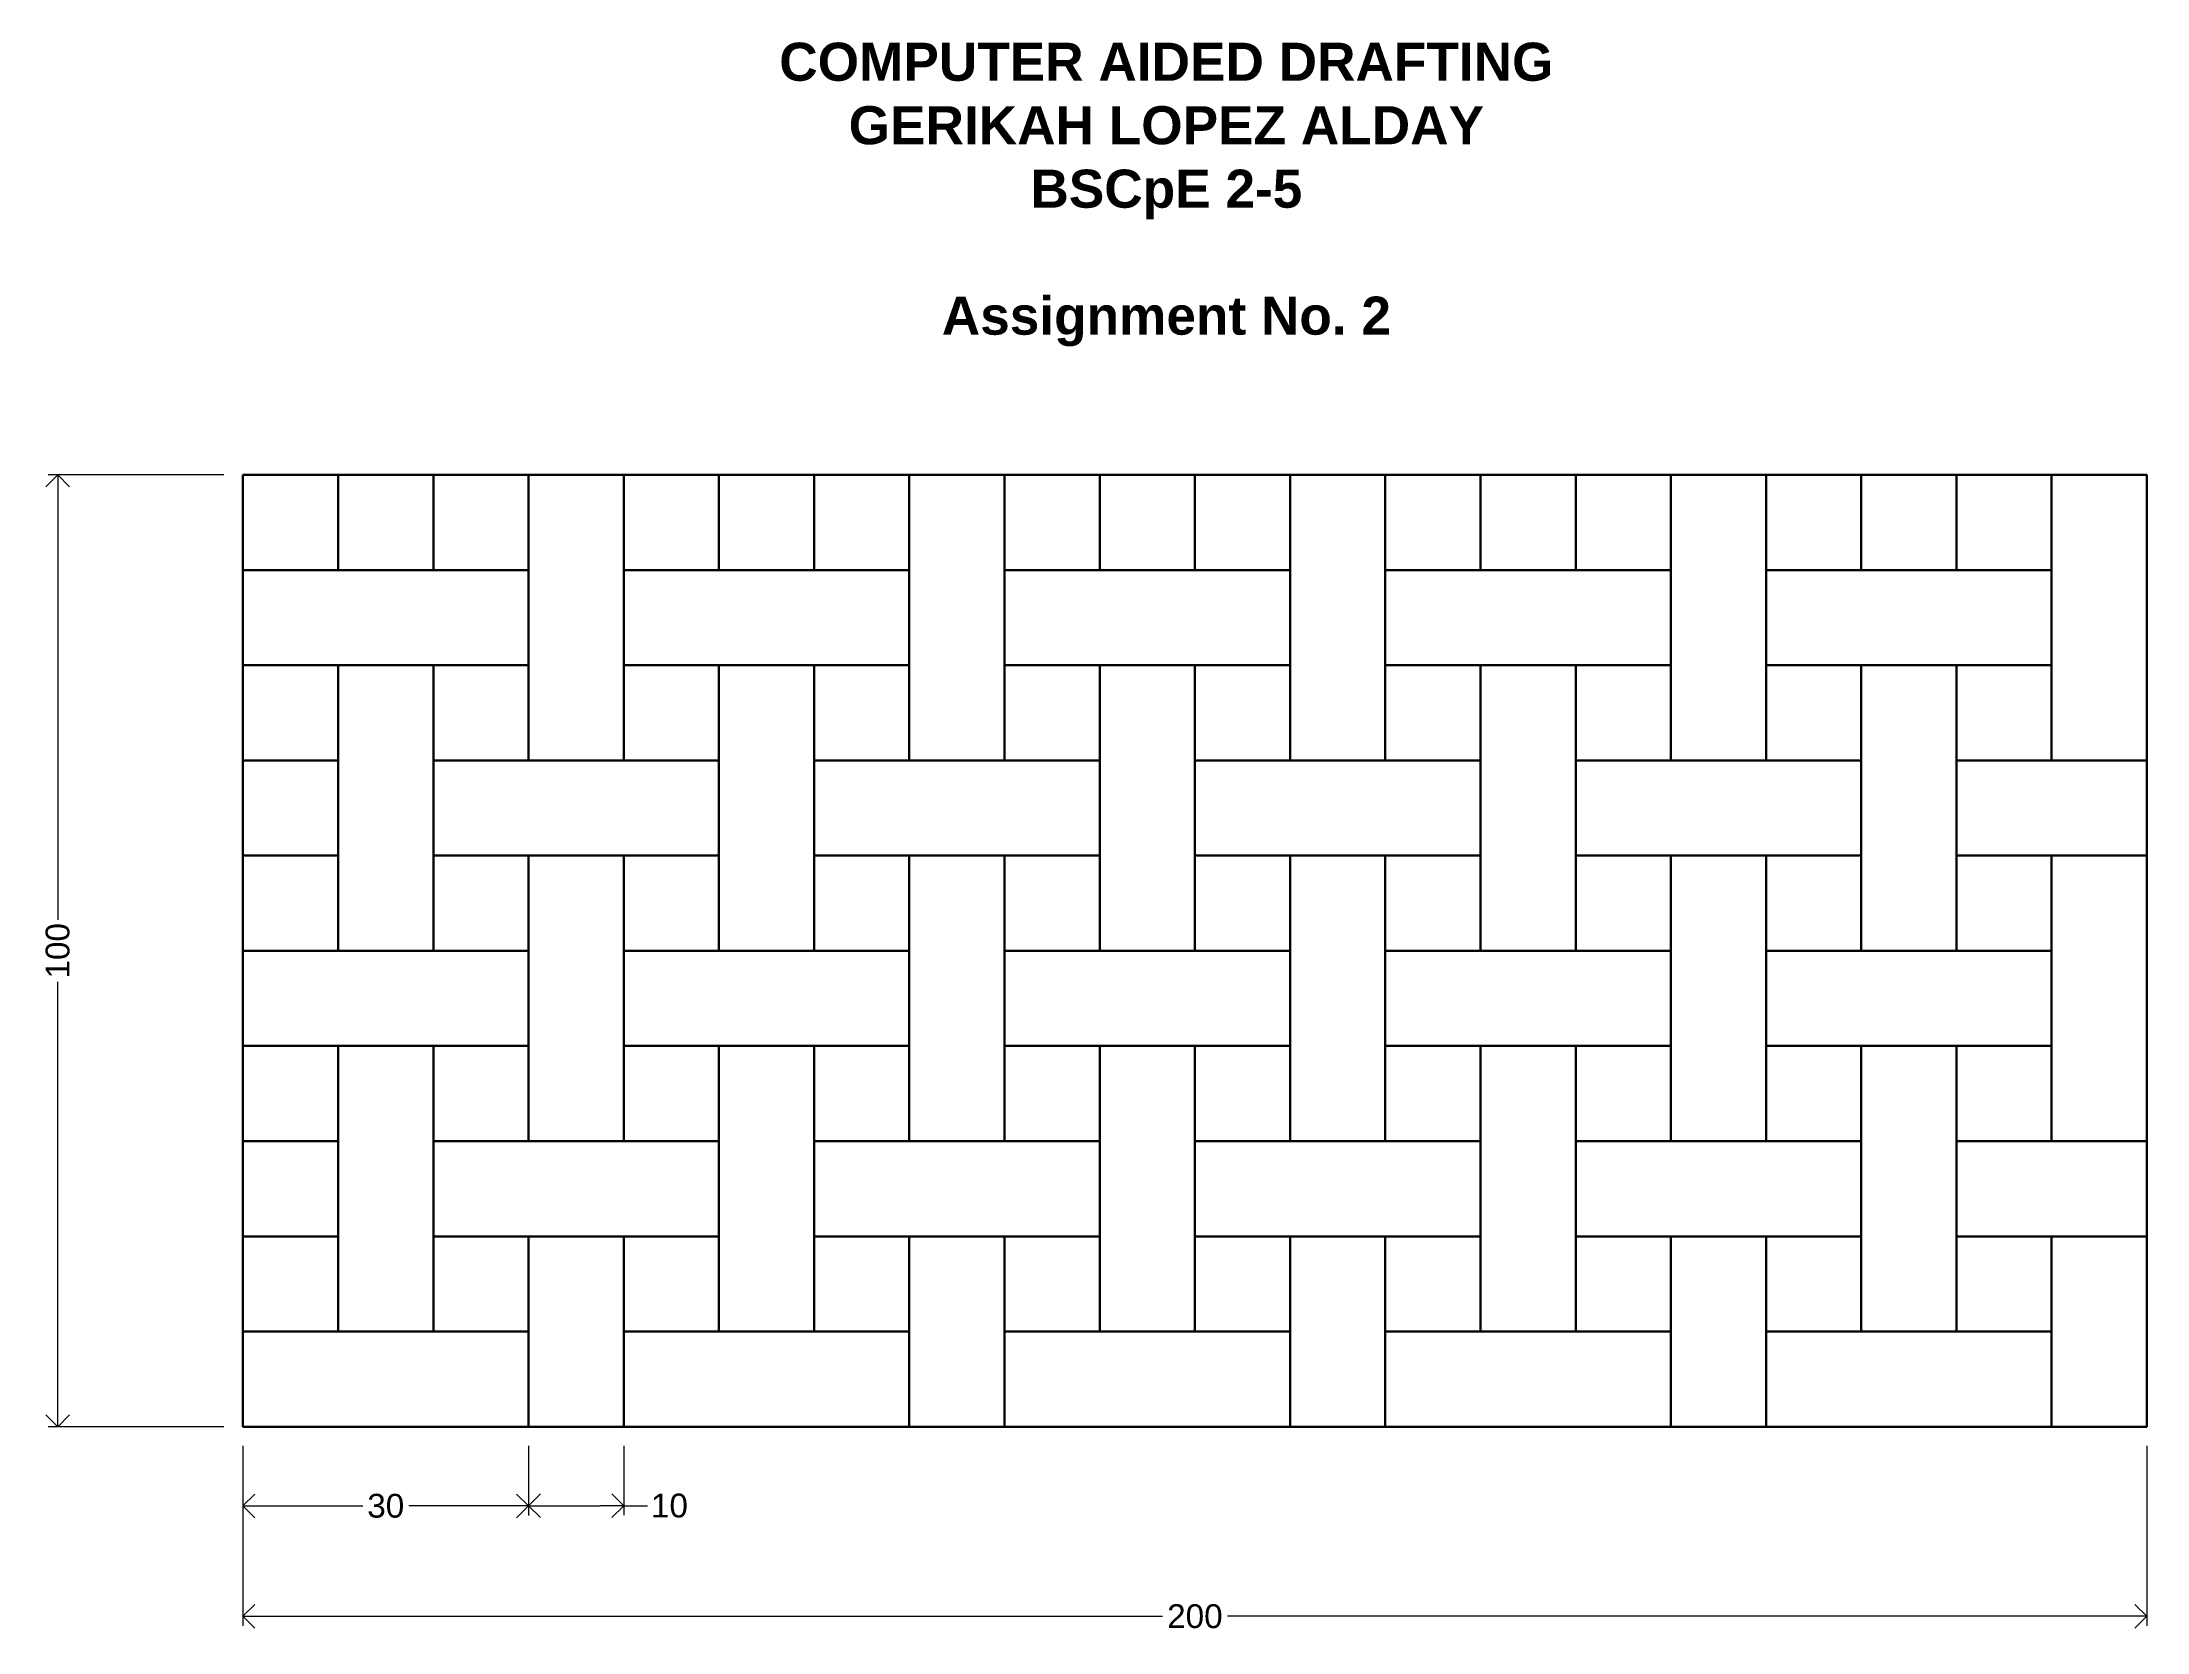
# Model space of a CAD drawing. Header units: millimetres. Extents: x 2219 to 2440, y 958 to 1125.
import ezdxf

# ---------------------------------------------------------------- set-up
doc = ezdxf.new("R2010")
doc.units = ezdxf.units.MM
doc.styles.get("Standard").update_dxf_attribs({"font": 'arial.ttf'})
doc.dimstyles.new('Annotative', dxfattribs={"dimscale": 0, "dimtxt": 2.5, "dimasz": 2.5, "dimexe": 1, "dimexo": 2, "dimtad": 0, "dimdec": 0, "dimtxsty": 'Standard', "dimblk": 'OPEN90', "dimcen": 2.5, "dimadec": 0, "dimazin": 0, "dimtfac": 1, "dimtdec": 0, "dimtmove": 0, "dimatfit": 3, "dimldrblk": 'OPEN90', "dimfxl": 1, "dimlwd": 13, "dimlwe": 13, "dimarcsym": 0})

# ---------------------------------------------------------------- blocks, each defined once
blk = doc.blocks.new('_Open90')
at = {"color": 0, "linetype": 'ByBlock', "lineweight": -2}
for p, q in [((0, 0), (-1, 0)), ((-0.5, 0.5), (0, 0)), ((0, 0), (-0.5, -0.5))]:
    blk.add_line(p, q, dxfattribs=at)
blk = doc.blocks.new('*D5')
at = {"color": 0, "linetype": 'Continuous', "lineweight": 13, "transparency": 16777216}
for p, q in [((2238.18, 1079.62), (2219.72, 1079.62)), ((2220.72, 1077.12), (2220.72, 1032.88)), ((2220.72, 982.12), (2220.72, 1026.35)), ((2238.18, 979.62), (2219.72, 979.62))]:
    blk.add_line(p, q, dxfattribs=at)
at = {"layer": 'Defpoints', "color": 0, "transparency": 16777216}
for p in [(2240.18, 1079.62), (2220.72, 979.62), (2240.18, 979.62)]:
    blk.add_point(p, dxfattribs=at)
at = {"color": 0, "lineweight": 13, "transparency": 16777216, "xscale": 2.5, "yscale": 2.5, "zscale": 2.5}
for p, rotation in [((2220.72, 1079.62), 90), ((2220.72, 979.62), 270)]:
    blk.add_blockref('_Open90', p, dxfattribs=dict(at, rotation=rotation))
at = {"color": 0, "lineweight": 30, "transparency": 16777216, "insert": (2220.72, 1029.62), "char_height": 2.5, "attachment_point": 5, "rotation": 90}
blk.add_mtext('100', dxfattribs=at)
blk = doc.blocks.new('*D6')
at = {"color": 0, "linetype": 'Continuous', "lineweight": 13, "transparency": 16777216}
for p, q in [((2240.18, 977.62), (2240.18, 958.71)), ((2440.18, 977.62), (2440.18, 958.71)), ((2242.68, 959.71), (2336.78, 959.71)), ((2437.68, 959.71), (2343.59, 959.71))]:
    blk.add_line(p, q, dxfattribs=at)
at = {"layer": 'Defpoints', "color": 0, "transparency": 16777216}
for p in [(2240.18, 979.62), (2440.18, 979.62), (2440.18, 959.71)]:
    blk.add_point(p, dxfattribs=at)
at = {"color": 0, "lineweight": 13, "transparency": 16777216, "xscale": 2.5, "yscale": 2.5, "zscale": 2.5, "rotation": 180}
blk.add_blockref('_Open90', (2240.18, 959.71), dxfattribs=at)
at = {"color": 0, "lineweight": 13, "transparency": 16777216, "xscale": 2.5, "yscale": 2.5, "zscale": 2.5}
blk.add_blockref('_Open90', (2440.18, 959.71), dxfattribs=at)
at = {"color": 0, "lineweight": 30, "transparency": 16777216, "insert": (2340.18, 959.71), "char_height": 2.5, "attachment_point": 5}
blk.add_mtext('200', dxfattribs=at)
blk = doc.blocks.new('*D7')
at = {"color": 0, "linetype": 'Continuous', "lineweight": 13, "transparency": 16777216}
for p, q in [((2240.18, 977.62), (2240.18, 970.31)), ((2270.18, 977.62), (2270.18, 970.31)), ((2242.68, 971.31), (2252.77, 971.31)), ((2267.68, 971.31), (2257.6, 971.31))]:
    blk.add_line(p, q, dxfattribs=at)
at = {"layer": 'Defpoints', "color": 0, "transparency": 16777216}
for p in [(2240.18, 979.62), (2270.18, 979.62), (2270.18, 971.31)]:
    blk.add_point(p, dxfattribs=at)
at = {"color": 0, "lineweight": 13, "transparency": 16777216, "xscale": 2.5, "yscale": 2.5, "zscale": 2.5, "rotation": 180}
blk.add_blockref('_Open90', (2240.18, 971.31), dxfattribs=at)
at = {"color": 0, "lineweight": 13, "transparency": 16777216, "xscale": 2.5, "yscale": 2.5, "zscale": 2.5}
blk.add_blockref('_Open90', (2270.18, 971.31), dxfattribs=at)
at = {"color": 0, "lineweight": 30, "transparency": 16777216, "insert": (2255.18, 971.31), "char_height": 2.5, "attachment_point": 5}
blk.add_mtext('30', dxfattribs=at)
blk = doc.blocks.new('*D8')
at = {"color": 0, "linetype": 'Continuous', "lineweight": 13, "transparency": 16777216}
for p, q in [((2270.18, 977.62), (2270.18, 970.33)), ((2280.18, 977.62), (2280.18, 970.33)), ((2272.68, 971.33), (2277.68, 971.33)), ((2280.18, 971.33), (2282.68, 971.33))]:
    blk.add_line(p, q, dxfattribs=at)
at = {"layer": 'Defpoints', "color": 0, "transparency": 16777216}
for p in [(2270.18, 979.62), (2280.18, 979.62), (2280.18, 971.33)]:
    blk.add_point(p, dxfattribs=at)
at = {"color": 0, "lineweight": 13, "transparency": 16777216, "xscale": 2.5, "yscale": 2.5, "zscale": 2.5, "rotation": 180}
blk.add_blockref('_Open90', (2270.18, 971.33), dxfattribs=at)
at = {"color": 0, "lineweight": 13, "transparency": 16777216, "xscale": 2.5, "yscale": 2.5, "zscale": 2.5}
blk.add_blockref('_Open90', (2280.18, 971.33), dxfattribs=at)
at = {"color": 0, "lineweight": 30, "transparency": 16777216, "insert": (2284.98, 971.33), "char_height": 2.5, "attachment_point": 5}
blk.add_mtext('10', dxfattribs=at)

msp = doc.modelspace()

# ---------------------------------------------------------------- linework, layer by layer
at = {"lineweight": 30}
for p, q in [((2240.18, 1079.62), (2440.18, 1079.62)), ((2240.18, 1079.62), (2240.18, 979.62)), ((2240.18, 1079.62), (2240.18, 979.62)), ((2250.18, 1079.62), (2250.18, 1069.62)), ((2260.18, 1079.62), (2260.18, 1069.62)), ((2270.18, 1079.62), (2270.18, 1049.62)), ((2280.18, 1079.62), (2280.18, 1049.62)), ((2290.18, 1079.62), (2290.18, 1069.62)), ((2300.18, 1079.62), (2300.18, 1069.62)), ((2310.18, 1079.62), (2310.18, 1049.62)), ((2320.18, 1079.62), (2320.18, 1049.62)), ((2330.18, 1079.62), (2330.18, 1069.62)), ((2340.18, 1079.62), (2340.18, 1069.62)), ((2350.18, 1079.62), (2350.18, 1049.62)), ((2360.18, 1079.62), (2360.18, 1049.62)), ((2370.18, 1079.62), (2370.18, 1069.62)), ((2380.18, 1079.62), (2380.18, 1069.62)), ((2390.18, 1079.62), (2390.18, 1049.62)), ((2400.18, 1079.62), (2400.18, 1049.62)), ((2410.18, 1079.62), (2410.18, 1069.62)), ((2420.18, 1079.62), (2420.18, 1069.62)), ((2430.18, 1079.62), (2430.18, 1049.62)), ((2440.18, 1079.62), (2440.18, 979.62)), ((2240.18, 1069.62), (2270.18, 1069.62)), ((2280.18, 1069.62), (2310.18, 1069.62)), ((2320.18, 1069.62), (2350.18, 1069.62)), ((2360.18, 1069.62), (2390.18, 1069.62)), ((2400.18, 1069.62), (2430.18, 1069.62)), ((2240.18, 1059.62), (2270.18, 1059.62)), ((2250.18, 1059.62), (2250.18, 1029.62)), ((2260.18, 1059.62), (2260.18, 1029.62)), ((2280.18, 1059.62), (2310.18, 1059.62)), ((2290.18, 1059.62), (2290.18, 1029.62)), ((2300.18, 1059.62), (2300.18, 1029.62)), ((2320.18, 1059.62), (2350.18, 1059.62)), ((2330.18, 1059.62), (2330.18, 1029.62)), ((2340.18, 1059.62), (2340.18, 1029.62)), ((2360.18, 1059.62), (2390.18, 1059.62)), ((2370.18, 1059.62), (2370.18, 1029.62)), ((2380.18, 1059.62), (2380.18, 1029.62)), ((2400.18, 1059.62), (2430.18, 1059.62)), ((2410.18, 1059.62), (2410.18, 1029.62)), ((2420.18, 1059.62), (2420.18, 1029.62)), ((2240.18, 1049.62), (2250.18, 1049.62)), ((2260.18, 1049.62), (2290.18, 1049.62)), ((2300.18, 1049.62), (2330.18, 1049.62)), ((2340.18, 1049.62), (2370.18, 1049.62)), ((2380.18, 1049.62), (2410.18, 1049.62)), ((2420.18, 1049.62), (2440.18, 1049.62)), ((2240.18, 1039.62), (2250.18, 1039.62)), ((2260.18, 1039.62), (2290.18, 1039.62)), ((2270.18, 1039.62), (2270.18, 1009.62)), ((2280.18, 1039.62), (2280.18, 1009.62)), ((2300.18, 1039.62), (2330.18, 1039.62)), ((2310.18, 1039.62), (2310.18, 1009.62)), ((2320.18, 1039.62), (2320.18, 1009.62)), ((2340.18, 1039.62), (2370.18, 1039.62)), ((2350.18, 1039.62), (2350.18, 1009.62)), ((2360.18, 1039.62), (2360.18, 1009.62)), ((2380.18, 1039.62), (2410.18, 1039.62)), ((2390.18, 1039.62), (2390.18, 1009.62)), ((2400.18, 1039.62), (2400.18, 1009.62)), ((2420.18, 1039.62), (2440.18, 1039.62)), ((2430.18, 1039.62), (2430.18, 1009.62)), ((2240.18, 1029.62), (2270.18, 1029.62)), ((2280.18, 1029.62), (2310.18, 1029.62)), ((2320.18, 1029.62), (2350.18, 1029.62)), ((2360.18, 1029.62), (2390.18, 1029.62)), ((2400.18, 1029.62), (2430.18, 1029.62)), ((2240.18, 1019.62), (2270.18, 1019.62)), ((2250.18, 1019.62), (2250.18, 989.62)), ((2260.18, 1019.62), (2260.18, 989.62)), ((2280.18, 1019.62), (2310.18, 1019.62)), ((2290.18, 1019.62), (2290.18, 989.62)), ((2300.18, 1019.62), (2300.18, 989.62)), ((2320.18, 1019.62), (2350.18, 1019.62)), ((2330.18, 1019.62), (2330.18, 989.62)), ((2340.18, 1019.62), (2340.18, 989.62)), ((2360.18, 1019.62), (2390.18, 1019.62)), ((2370.18, 1019.62), (2370.18, 989.62)), ((2380.18, 1019.62), (2380.18, 989.62)), ((2400.18, 1019.62), (2430.18, 1019.62)), ((2410.18, 1019.62), (2410.18, 989.62)), ((2420.18, 1019.62), (2420.18, 989.62)), ((2240.18, 1009.62), (2250.18, 1009.62)), ((2260.18, 1009.62), (2290.18, 1009.62)), ((2300.18, 1009.62), (2330.18, 1009.62)), ((2340.18, 1009.62), (2370.18, 1009.62)), ((2380.18, 1009.62), (2410.18, 1009.62)), ((2420.18, 1009.62), (2440.18, 1009.62)), ((2240.18, 999.62), (2250.18, 999.62)), ((2260.18, 999.62), (2290.18, 999.62)), ((2270.18, 999.62), (2270.18, 979.62)), ((2280.18, 999.62), (2280.18, 979.62)), ((2300.18, 999.62), (2330.18, 999.62)), ((2310.18, 999.62), (2310.18, 979.62)), ((2320.18, 999.62), (2320.18, 979.62)), ((2340.18, 999.62), (2370.18, 999.62)), ((2350.18, 999.62), (2350.18, 979.62)), ((2360.18, 999.62), (2360.18, 979.62)), ((2380.18, 999.62), (2410.18, 999.62)), ((2390.18, 999.62), (2390.18, 979.62)), ((2400.18, 999.62), (2400.18, 979.62)), ((2420.18, 999.62), (2440.18, 999.62)), ((2430.18, 999.62), (2430.18, 979.62)), ((2240.18, 989.62), (2270.18, 989.62)), ((2280.18, 989.62), (2310.18, 989.62)), ((2320.18, 989.62), (2350.18, 989.62)), ((2360.18, 989.62), (2390.18, 989.62)), ((2400.18, 989.62), (2430.18, 989.62)), ((2240.18, 979.62), (2440.18, 979.62))]:
    msp.add_line(p, q, dxfattribs=at)

# ---------------------------------------------------------------- texts
at = {"insert": (2266.61, 1125.01), "char_height": 4, "attachment_point": 1}
msp.add_mtext_dynamic_manual_height_columns('\\pxqc;{\\fArial|b1|i0|c0|p34;COMPUTER AIDED DRAFTING\\PGERIKAH LOPEZ ALDAY\\PBSCpE 2-5\\P\\PAssignment No. 2}', width=141.1435, gutter_width=12.5, heights=[0], dxfattribs=at)

# ---------------------------------------------------------------- dimensions: what is measured, and where the dimension line sits
at = {"lineweight": 30}
dim = msp.add_linear_dim(base=(2220.72, 979.62), p1=(2240.18, 1079.62), p2=(2240.18, 979.62), angle=90, dimstyle='Annotative', dxfattribs=at)
dim.commit()
dim.dimension.update_dxf_attribs({"geometry": '*D5', "text_midpoint": (2220.72, 1029.62)})
for base, p1, p2, picture, middle in [((2440.18, 959.71), (2240.18, 979.62), (2440.18, 979.62), '*D6', (2340.18, 959.71)), ((2270.18, 971.31), (2240.18, 979.62), (2270.18, 979.62), '*D7', (2255.18, 971.31)), ((2280.18, 971.33), (2270.18, 979.62), (2280.18, 979.62), '*D8', (2284.98, 971.33))]:
    dim = msp.add_linear_dim(base=base, p1=p1, p2=p2, dimstyle='Annotative', dxfattribs=at)
    dim.commit()
    dim.dimension.update_dxf_attribs({"geometry": picture, "text_midpoint": middle})

doc.saveas('drawing.dxf')
